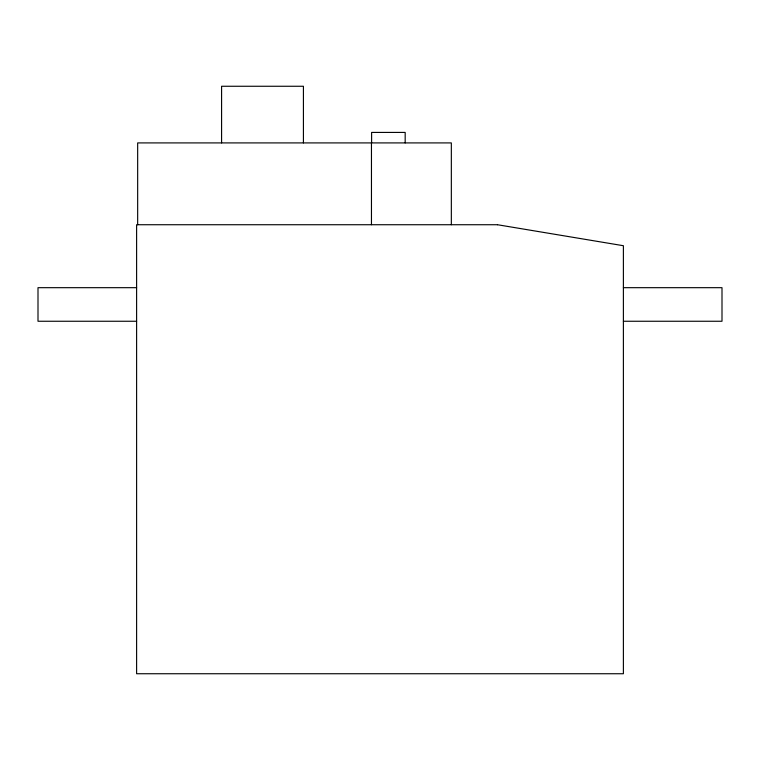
<?xml version="1.0" encoding="UTF-8"?>
<svg xmlns="http://www.w3.org/2000/svg" width="760" height="760" viewBox="0 0 760 760"><rect width="100%" height="100%" fill="white"/><g stroke="black" fill="none" stroke-linecap="round" stroke-linejoin="round"><path stroke-width="1.14" d="M136.61 287.679L38 287.679L38 321.252L136.61 321.252M623.39 287.679L722 287.679L722 321.252L623.39 321.252M451.335 224.732L451.335 142.909L137.665 142.909L137.665 224.732M405.175 142.909L405.175 132.42L371.611 132.42L371.611 142.909M371.459 142.909L371.459 224.732M303.42 142.909L303.42 86.26L221.587 86.26L221.587 142.909M497.496 224.732L136.61 224.732L136.61 673.74L623.39 673.74L623.39 245.717L497.496 224.732"/></g></svg>
